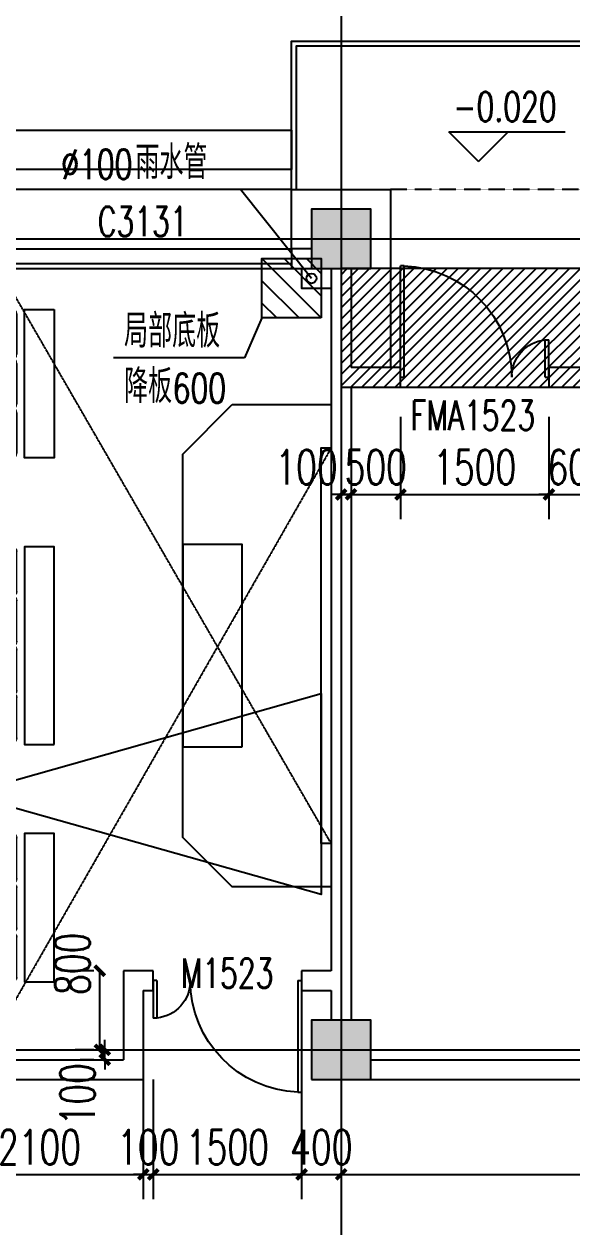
# Model space of a CAD drawing. Header units: millimetres. Extents: x 0 to 118900, y 0 to 84100.
# Drawn here: x 50492 to 56031, y 65599 to 77762 of the extents above; entities that cross this region are included whole.
import ezdxf

# ---------------------------------------------------------------- set-up
doc = ezdxf.new("R2010")
doc.units = ezdxf.units.MM
for name, pattern in [('DASH', [0.35, 0.25, -0.1]), ('DASHED2', [0.375, 0.25, -0.125]), ('DOTE', [2.42, 2, -0.2, 0.02, -0.2])]:
    doc.linetypes.add(name, pattern=pattern)
for name, color, linetype in [('COLUMN', 2, 'Continuous'), ('DIM_ELEV', 3, 'Continuous'), ('DIM_LEAD', 3, 'Continuous'), ('DOOR', 4, 'Continuous'), ('DOOR_FIRE_TEXT', 7, 'Continuous'), ('DOTE', 1, 'DOTE'), ('EVTR', 6, 'Continuous'), ('FACADE OUTER SKIN', 6, 'Continuous'), ('FUR', 36, 'Continuous'), ('PUB_DIM', 3, 'Continuous'), ('PUB_HATCH', 8, 'Continuous'), ('PUB_TEXT', 7, 'Continuous'), ('SEE', 5, 'Continuous'), ('STAIR', 201, 'Continuous'), ('STRUCTURE-BEAM', 143, 'Continuous'), ('SURFACE', 6, 'Continuous'), ('WALL', 2, 'Continuous'), ('WINDOW', 4, 'Continuous'), ('WINDOW_TEXT', 7, 'Continuous'), ('排水', 7, 'Continuous')]:
    doc.layers.add(name, color=color, linetype=linetype)
doc.styles.add('_TCH_DIM', font='SIMPLEX', dxfattribs={"bigfont": 'GBCBIG'})
doc.styles.add('_TCH_WINDOW', font='SIMPLEX', dxfattribs={"height": 3.5, "bigfont": 'GBCBIG'})
doc.styles.add('DIM_FONT', font='SIMPLEX', dxfattribs={"width": 0.7, "bigfont": 'GBCBIG'})
doc.dimstyles.new('_TCH_ARCH&&100', dxfattribs={"dimtxt": 350, "dimasz": 100, "dimexe": 250, "dimexo": 300, "dimgap": 100, "dimtad": 1, "dimdec": 0, "dimzin": 0, "dimdsep": 46, "dimtxsty": 'DIM_FONT', "dimblk": 'ARCHTICK', "dimcen": 0.09, "dimclrt": 7, "dimazin": 2, "dimtfac": 1, "dimtdec": 0, "dimtix": 1, "dimtmove": 2, "dimatfit": 3, "dimldrblk": 'ARCHTICK', "dimfxl": 1, "dimtolj": 1, "dimtzin": 0, "dimarcsym": 0})

# ---------------------------------------------------------------- blocks, each defined once
blk = doc.blocks.new('WATER PIPE 05')
at = {"layer": 'EVTR', "ltscale": 20}
blk.add_circle((544414, 872451), 50, dxfattribs=at)
at = {"layer": 'SURFACE', "ltscale": 20}
blk.add_lwpolyline([(544314, 872551), (544314, 872351), (544614, 872351)], dxfattribs=at)
blk = doc.blocks.new('AXIS-NET-07')
at = {"layer": 'DOTE'}
for p, q in [((760744, 1612362.8), (760744, 1540152.8)), ((716444, 1609852.8), (796044, 1609852.8)), ((716444, 1601652.8), (796044, 1601652.8))]:
    blk.add_line(p, q, dxfattribs=at)
blk = doc.blocks.new('A$C2A1F14C1')
for p, q in [((39, 209), (117, 209)), ((137, 228), (351, 228)), ((0, -170), (0, 170)), ((351, 189), (137, 189)), ((137, -189), (351, -189)), ((39, -209), (117, -209)), ((351, -228), (137, -228))]:
    blk.add_line(p, q)
for centre, radius, start, end in [((39, 170), 39, 90, 180), ((137, 209), 19.5, 90, 270), ((351, 209), 19.5, 270, 90), ((381, 178), 21.9, 31.8908, 201.2393), ((-116, 0), 506, 340.4246, 19.5754), ((68, 0), 382, 330.2912, 29.7088), ((39, -170), 39, 180, 270), ((137, -209), 19.5, 90, 270), ((351, -209), 19.5, 270, 90), ((381, -178), 21.9, 158.7607, 328.1092)]:
    blk.add_arc(centre, radius, start, end)
blk = doc.blocks.new('80 SEATS')
at = {"layer": 'FUR'}
for points in [[(1068065, 1663756), (1068065, 1662256), (1067765, 1662256), (1067765, 1663756), (1068065, 1663756)], [(1069015, 1663756), (1069015, 1662256), (1068715, 1662256), (1068715, 1663756), (1069015, 1663756)], [(1069965, 1663756), (1069965, 1662256), (1069665, 1662256), (1069665, 1663756), (1069965, 1663756)], [(1070915, 1663756), (1070915, 1662256), (1070615, 1662256), (1070615, 1663756), (1070915, 1663756)], [(1071865, 1663756), (1071865, 1662256), (1071565, 1662256), (1071565, 1663756), (1071865, 1663756)], [(1072815, 1663756), (1072815, 1662256), (1072515, 1662256), (1072515, 1663756), (1072815, 1663756)], [(1073765, 1663756), (1073765, 1662256), (1073465, 1662256), (1073465, 1663756), (1073765, 1663756)], [(1074715, 1663756), (1074715, 1662256), (1074415, 1662256), (1074415, 1663756), (1074715, 1663756)], [(1075665, 1663756), (1075665, 1662256), (1075365, 1662256), (1075365, 1663756), (1075665, 1663756)], [(1069015, 1659356), (1069015, 1661356), (1068715, 1661356), (1068715, 1659356), (1069015, 1659356)], [(1069965, 1659356), (1069965, 1661356), (1069665, 1661356), (1069665, 1659356), (1069965, 1659356)], [(1070915, 1659356), (1070915, 1661356), (1070615, 1661356), (1070615, 1659356), (1070915, 1659356)], [(1071865, 1659356), (1071865, 1661356), (1071565, 1661356), (1071565, 1659356), (1071865, 1659356)], [(1072815, 1659356), (1072815, 1661356), (1072515, 1661356), (1072515, 1659356), (1072815, 1659356)], [(1073765, 1659356), (1073765, 1661356), (1073465, 1661356), (1073465, 1659356), (1073765, 1659356)], [(1074715, 1659356), (1074715, 1661356), (1074415, 1661356), (1074415, 1659356), (1074715, 1659356)], [(1075665, 1659356), (1075665, 1661356), (1075365, 1661356), (1075365, 1659356), (1075665, 1659356)], [(1077565, 1659332), (1077565, 1661379), (1076965, 1661379), (1076965, 1659332), (1077565, 1659332)], [(1069015, 1657456), (1069015, 1658456), (1068715, 1658456), (1068715, 1657456), (1069015, 1657456)], [(1069965, 1656956), (1069965, 1658456), (1069665, 1658456), (1069665, 1656956), (1069965, 1656956)], [(1070915, 1656956), (1070915, 1658456), (1070615, 1658456), (1070615, 1656956), (1070915, 1656956)], [(1071865, 1656956), (1071865, 1658456), (1071565, 1658456), (1071565, 1656956), (1071865, 1656956)], [(1072815, 1656956), (1072815, 1658456), (1072515, 1658456), (1072515, 1656956), (1072815, 1656956)], [(1073765, 1656956), (1073765, 1658456), (1073465, 1658456), (1073465, 1656956), (1073765, 1656956)], [(1074715, 1656956), (1074715, 1658456), (1074415, 1658456), (1074415, 1656956), (1074715, 1656956)], [(1075665, 1656956), (1075665, 1658456), (1075365, 1658456), (1075365, 1656956), (1075665, 1656956)]]:
    blk.add_lwpolyline(points, dxfattribs=at)
for points in [[(1077465, 1662794), (1078465, 1662794), (1078465, 1657917), (1077465, 1657917), (1076965, 1658417), (1076965, 1662294)], [(1078365, 1658356), (1078365, 1662356), (1078465, 1662356), (1078465, 1658356)]]:
    blk.add_lwpolyline(points, close=True, dxfattribs=at)
at = {"layer": 'SEE', "linetype": 'DASH'}
for p, q in [((1078465, 1658356), (1075117, 1664156)), ((1078465, 1662356), (1074976, 1656256))]:
    blk.add_line(p, q, dxfattribs=at)
at = {"layer": 'SEE'}
blk.add_lwpolyline([(1074765, 1658856), (1074765, 1658706), (1074365, 1658706), (1074365, 1659006), (1074765, 1659006), (1074765, 1658856), (1078365, 1659871), (1078365, 1657840)], close=True, dxfattribs=at)
at = {"layer": 'FUR', "extrusion": (0, 0, -1), "xscale": -1.198432564735413, "yscale": 1.198432445181377, "zscale": -1.198432564735413, "rotation": 180}
for p in [(-1067685, 1663506), (-1068635, 1663506), (-1069585, 1663506), (-1070535, 1663506), (-1071485, 1663506), (-1072435, 1663506), (-1073385, 1663506), (-1074335, 1663506), (-1075285, 1663506), (-1067685, 1663006), (-1068635, 1663006), (-1069585, 1663006), (-1070535, 1663006), (-1071485, 1663006), (-1072435, 1663006), (-1073385, 1663006), (-1074335, 1663006), (-1075285, 1663006), (-1067685, 1662506), (-1068635, 1662506), (-1069585, 1662506), (-1070535, 1662506), (-1071485, 1662506), (-1072435, 1662506), (-1073385, 1662506), (-1074335, 1662506), (-1075285, 1662506)]:
    blk.add_blockref('A$C2A1F14C1', p, dxfattribs=at)
at = {"layer": 'FUR', "xscale": -1.198432564735413, "yscale": 1.198432445181377, "zscale": 1.198432564735413}
for p in [(1068635, 1661106), (1069585, 1661106), (1070535, 1661106), (1071485, 1661106), (1072435, 1661106), (1073385, 1661106), (1074335, 1661106), (1075285, 1661106), (1068635, 1660606), (1069585, 1660606), (1070535, 1660606), (1071485, 1660606), (1072435, 1660606), (1073385, 1660606), (1074335, 1660606), (1075285, 1660606), (1068635, 1660106), (1069585, 1660106), (1070535, 1660106), (1071485, 1660106), (1072435, 1660106), (1073385, 1660106), (1074335, 1660106), (1075285, 1660106), (1068635, 1659629), (1069585, 1659629), (1070535, 1659629), (1071485, 1659629), (1072435, 1659629), (1073385, 1659629), (1074335, 1659629), (1075285, 1659629), (1068635, 1658206), (1069585, 1658206), (1070535, 1658206), (1071485, 1658206), (1072435, 1658206), (1073385, 1658206), (1074335, 1658206), (1075285, 1658206), (1068635, 1657706), (1069585, 1657706), (1070535, 1657706), (1071485, 1657706), (1072435, 1657706), (1073385, 1657706), (1074335, 1657706), (1075285, 1657706), (1069585, 1657206), (1070535, 1657206), (1071485, 1657206), (1072435, 1657206), (1073385, 1657206), (1074335, 1657206), (1075285, 1657206)]:
    blk.add_blockref('A$C2A1F14C1', p, dxfattribs=at)
blk = doc.blocks.new('_FZH')
blk.add_lwpolyline([(-0.5, -0.5), (0.5, -0.5), (0.5, 0.5), (-0.5, 0.5)], close=True)
at = {"layer": 'PUB_HATCH'}
blk.add_solid([(-0.5, -0.5), (0.5, -0.5), (-0.5, 0.5), (0.5, 0.5)], dxfattribs=at)
blk = doc.blocks.new('$WINLIB2D$00000004')
at = {"color": 0}
for points in [[(-0.5, 0.5), (-0.5, -0.5)], [(-0.5, 0.5), (0.5, 0.5)], [(0.5, -0.5), (0.5, 0.5)], [(-0.5, 0.2406), (0.5, 0.2406)], [(-0.5, -0.5), (0.5, -0.5)]]:
    blk.add_lwpolyline(points, dxfattribs=at)
blk = doc.blocks.new('$DorLib2D$00000225')
at = {"color": 0}
for p, q in [((0.475, -0.0014), (0.475, 0.7521)), ((0.475, 0.7521), (0.5, 0.7521)), ((0.5, -0.0014), (0.5, 0.7521)), ((-0.5, 0), (-0.5, 0.252)), ((-0.475, 0.252), (-0.5, 0.252)), ((-0.475, 0), (-0.475, 0.252)), ((-0.475, 0), (-0.5, 0)), ((0.475, -0.0014), (0.5, -0.0014))]:
    blk.add_line(p, q, dxfattribs=at)
for centre, radius, start, end in [((0.5046, -0.0019), 0.7546, 92.24927, 179.72377), ((-0.5008, 0.0026), 0.2508, 359.78987, 84.09744)]:
    blk.add_arc(centre, radius, start, end, dxfattribs=at)
blk = doc.blocks.new('_ArchTick')
at = {"color": 0, "linetype": 'ByBlock', "const_width": 0.4}
blk.add_lwpolyline([(-0.5, -0.5), (0.5, 0.5)], dxfattribs=at)
blk = doc.blocks.new('*D530')
at = {"layer": 'Defpoints', "color": 0, "transparency": 16777216}
for p in [(53698, 74090), (53798, 74090), (53798, 73006)]:
    blk.add_point(p, dxfattribs=at)
at = {"layer": 'PUB_DIM', "color": 0, "lineweight": -2, "transparency": 16777216}
for p, q in [((53698, 73790), (53698, 72756)), ((53798, 73790), (53798, 72756)), ((53698, 73006), (53598, 73006)), ((53698, 73006), (53798, 73006)), ((53798, 73006), (53898, 73006))]:
    blk.add_line(p, q, dxfattribs=at)
at = {"layer": 'PUB_DIM', "color": 0, "lineweight": -2, "transparency": 16777216, "xscale": 100, "yscale": 100, "zscale": 100}
blk.add_blockref('_ArchTick', (53698, 73006), dxfattribs=at)
at = {"layer": 'PUB_DIM', "color": 0, "lineweight": -2, "transparency": 16777216, "xscale": 100, "yscale": 100, "zscale": 100, "rotation": 180}
blk.add_blockref('_ArchTick', (53798, 73006), dxfattribs=at)
at = {"layer": 'PUB_DIM', "color": 7, "transparency": 16777216, "insert": (53348, 73281), "char_height": 350, "attachment_point": 5, "style": 'DIM_FONT'}
blk.add_mtext('\\A1;100', dxfattribs=at)
blk = doc.blocks.new('*D531')
at = {"layer": 'Defpoints', "color": 0, "transparency": 16777216}
for p in [(53798, 74090), (54298, 74090), (54298, 73006)]:
    blk.add_point(p, dxfattribs=at)
at = {"layer": 'PUB_DIM', "color": 0, "lineweight": -2, "transparency": 16777216}
for p, q in [((53798, 73790), (53798, 72756)), ((54298, 73790), (54298, 72756)), ((53798, 73006), (53698, 73006)), ((53798, 73006), (54298, 73006)), ((54298, 73006), (54398, 73006))]:
    blk.add_line(p, q, dxfattribs=at)
at = {"layer": 'PUB_DIM', "color": 0, "lineweight": -2, "transparency": 16777216, "xscale": 100, "yscale": 100, "zscale": 100}
blk.add_blockref('_ArchTick', (53798, 73006), dxfattribs=at)
at = {"layer": 'PUB_DIM', "color": 0, "lineweight": -2, "transparency": 16777216, "xscale": 100, "yscale": 100, "zscale": 100, "rotation": 180}
blk.add_blockref('_ArchTick', (54298, 73006), dxfattribs=at)
at = {"layer": 'PUB_DIM', "color": 7, "transparency": 16777216, "insert": (54048, 73281), "char_height": 350, "attachment_point": 5, "style": 'DIM_FONT'}
blk.add_mtext('\\A1;500', dxfattribs=at)
blk = doc.blocks.new('*D532')
at = {"layer": 'Defpoints', "color": 0, "transparency": 16777216}
for p in [(54298, 74090), (55798, 74090), (55798, 73006)]:
    blk.add_point(p, dxfattribs=at)
at = {"layer": 'PUB_DIM', "color": 0, "lineweight": -2, "transparency": 16777216}
for p, q in [((54298, 73790), (54298, 72756)), ((55798, 73790), (55798, 72756)), ((54298, 73006), (55798, 73006))]:
    blk.add_line(p, q, dxfattribs=at)
at = {"layer": 'PUB_DIM', "color": 0, "lineweight": -2, "transparency": 16777216, "xscale": 100, "yscale": 100, "zscale": 100, "rotation": 180}
blk.add_blockref('_ArchTick', (54298, 73006), dxfattribs=at)
at = {"layer": 'PUB_DIM', "color": 0, "lineweight": -2, "transparency": 16777216, "xscale": 100, "yscale": 100, "zscale": 100}
blk.add_blockref('_ArchTick', (55798, 73006), dxfattribs=at)
at = {"layer": 'PUB_DIM', "color": 7, "transparency": 16777216, "insert": (55048, 73281), "char_height": 350, "attachment_point": 5, "style": 'DIM_FONT'}
blk.add_mtext('\\A1;1500', dxfattribs=at)
blk = doc.blocks.new('*D533')
at = {"layer": 'Defpoints', "color": 0, "transparency": 16777216}
for p in [(55798, 74090), (56398, 74090), (56398, 73006)]:
    blk.add_point(p, dxfattribs=at)
at = {"layer": 'PUB_DIM', "color": 0, "lineweight": -2, "transparency": 16777216}
for p, q in [((55798, 73790), (55798, 72756)), ((56398, 73790), (56398, 72756)), ((55798, 73006), (55698, 73006)), ((55798, 73006), (56398, 73006)), ((56398, 73006), (56498, 73006))]:
    blk.add_line(p, q, dxfattribs=at)
at = {"layer": 'PUB_DIM', "color": 0, "lineweight": -2, "transparency": 16777216, "xscale": 100, "yscale": 100, "zscale": 100}
blk.add_blockref('_ArchTick', (55798, 73006), dxfattribs=at)
at = {"layer": 'PUB_DIM', "color": 0, "lineweight": -2, "transparency": 16777216, "xscale": 100, "yscale": 100, "zscale": 100, "rotation": 180}
blk.add_blockref('_ArchTick', (56398, 73006), dxfattribs=at)
at = {"layer": 'PUB_DIM', "color": 7, "transparency": 16777216, "insert": (56098, 73281), "char_height": 350, "attachment_point": 5, "style": 'DIM_FONT'}
blk.add_mtext('\\A1;600', dxfattribs=at)
blk = doc.blocks.new('*D139')
at = {"layer": 'Defpoints', "color": 0, "transparency": 16777216}
for p in [(51258, 68190), (51498, 68190), (51498, 67390)]:
    blk.add_point(p, dxfattribs=at)
at = {"layer": 'PUB_DIM', "color": 0, "lineweight": -2, "transparency": 16777216}
for p, q in [((51198, 68190), (51008, 68190)), ((51258, 67390), (51258, 68190)), ((51198, 67390), (51008, 67390))]:
    blk.add_line(p, q, dxfattribs=at)
at = {"layer": 'PUB_DIM', "color": 0, "lineweight": -2, "transparency": 16777216, "xscale": 100, "yscale": 100, "zscale": 100}
for p, rotation in [((51258, 68190), 90), ((51258, 67390), 270)]:
    blk.add_blockref('_ArchTick', p, dxfattribs=dict(at, rotation=rotation))
at = {"layer": 'PUB_DIM', "color": 7, "transparency": 16777216, "insert": (50983, 68260), "char_height": 350, "attachment_point": 5, "rotation": 90, "style": 'DIM_FONT'}
blk.add_mtext('\\A1;800', dxfattribs=at)
blk = doc.blocks.new('*D140')
at = {"layer": 'Defpoints', "color": 0, "transparency": 16777216}
for p in [(51308, 67390), (51498, 67390), (51498, 67290)]:
    blk.add_point(p, dxfattribs=at)
at = {"layer": 'PUB_DIM', "color": 0, "lineweight": -2, "transparency": 16777216}
for p, q in [((51198, 67390), (51058, 67390)), ((51308, 67390), (51308, 67490)), ((51308, 67290), (51308, 67390)), ((51198, 67290), (51058, 67290)), ((51308, 67290), (51308, 67190))]:
    blk.add_line(p, q, dxfattribs=at)
at = {"layer": 'PUB_DIM', "color": 0, "lineweight": -2, "transparency": 16777216, "xscale": 100, "yscale": 100, "zscale": 100}
for p, rotation in [((51308, 67390), 270), ((51308, 67290), 90)]:
    blk.add_blockref('_ArchTick', p, dxfattribs=dict(at, rotation=rotation))
at = {"layer": 'PUB_DIM', "color": 7, "transparency": 16777216, "insert": (51033, 66940), "char_height": 350, "attachment_point": 5, "rotation": 90, "style": 'DIM_FONT'}
blk.add_mtext('\\A1;100', dxfattribs=at)
blk = doc.blocks.new('*D663')
at = {"layer": 'Defpoints', "color": 0, "transparency": 16777216}
for p in [(49598, 67390), (51698, 67390), (51698, 66131)]:
    blk.add_point(p, dxfattribs=at)
at = {"layer": 'PUB_DIM', "color": 0, "lineweight": -2, "transparency": 16777216}
for p, q in [((49598, 67090), (49598, 65881)), ((51698, 67090), (51698, 65881)), ((49598, 66131), (51698, 66131))]:
    blk.add_line(p, q, dxfattribs=at)
at = {"layer": 'PUB_DIM', "color": 0, "lineweight": -2, "transparency": 16777216, "xscale": 100, "yscale": 100, "zscale": 100, "rotation": 180}
blk.add_blockref('_ArchTick', (49598, 66131), dxfattribs=at)
at = {"layer": 'PUB_DIM', "color": 0, "lineweight": -2, "transparency": 16777216, "xscale": 100, "yscale": 100, "zscale": 100}
blk.add_blockref('_ArchTick', (51698, 66131), dxfattribs=at)
at = {"layer": 'PUB_DIM', "color": 7, "transparency": 16777216, "insert": (50648, 66406), "char_height": 350, "attachment_point": 5, "style": 'DIM_FONT'}
blk.add_mtext('\\A1;2100', dxfattribs=at)
blk = doc.blocks.new('*D664')
at = {"layer": 'Defpoints', "color": 0, "transparency": 16777216}
for p in [(51698, 67390), (51798, 67390), (51798, 66131)]:
    blk.add_point(p, dxfattribs=at)
at = {"layer": 'PUB_DIM', "color": 0, "lineweight": -2, "transparency": 16777216}
for p, q in [((51698, 67090), (51698, 65881)), ((51798, 67090), (51798, 65881)), ((51698, 66131), (51598, 66131)), ((51698, 66131), (51798, 66131)), ((51798, 66131), (51898, 66131))]:
    blk.add_line(p, q, dxfattribs=at)
at = {"layer": 'PUB_DIM', "color": 0, "lineweight": -2, "transparency": 16777216, "xscale": 100, "yscale": 100, "zscale": 100}
blk.add_blockref('_ArchTick', (51698, 66131), dxfattribs=at)
at = {"layer": 'PUB_DIM', "color": 0, "lineweight": -2, "transparency": 16777216, "xscale": 100, "yscale": 100, "zscale": 100, "rotation": 180}
blk.add_blockref('_ArchTick', (51798, 66131), dxfattribs=at)
at = {"layer": 'PUB_DIM', "color": 7, "transparency": 16777216, "insert": (51748, 66406), "char_height": 350, "attachment_point": 5, "style": 'DIM_FONT'}
blk.add_mtext('\\A1;100', dxfattribs=at)
blk = doc.blocks.new('*D665')
at = {"layer": 'Defpoints', "color": 0, "transparency": 16777216}
for p in [(51798, 67390), (53298, 67390), (53298, 66131)]:
    blk.add_point(p, dxfattribs=at)
at = {"layer": 'PUB_DIM', "color": 0, "lineweight": -2, "transparency": 16777216}
for p, q in [((51798, 67090), (51798, 65881)), ((53298, 67090), (53298, 65881)), ((51798, 66131), (53298, 66131))]:
    blk.add_line(p, q, dxfattribs=at)
at = {"layer": 'PUB_DIM', "color": 0, "lineweight": -2, "transparency": 16777216, "xscale": 100, "yscale": 100, "zscale": 100, "rotation": 180}
blk.add_blockref('_ArchTick', (51798, 66131), dxfattribs=at)
at = {"layer": 'PUB_DIM', "color": 0, "lineweight": -2, "transparency": 16777216, "xscale": 100, "yscale": 100, "zscale": 100}
blk.add_blockref('_ArchTick', (53298, 66131), dxfattribs=at)
at = {"layer": 'PUB_DIM', "color": 7, "transparency": 16777216, "insert": (52548, 66406), "char_height": 350, "attachment_point": 5, "style": 'DIM_FONT'}
blk.add_mtext('\\A1;1500', dxfattribs=at)
blk = doc.blocks.new('*D666')
at = {"layer": 'Defpoints', "color": 0, "transparency": 16777216}
for p in [(53298, 67390), (53698, 67390), (53698, 66131)]:
    blk.add_point(p, dxfattribs=at)
at = {"layer": 'PUB_DIM', "color": 0, "lineweight": -2, "transparency": 16777216}
for p, q in [((53298, 67090), (53298, 65881)), ((53698, 67090), (53698, 65881)), ((53298, 66131), (53198, 66131)), ((53298, 66131), (53698, 66131)), ((53698, 66131), (53798, 66131))]:
    blk.add_line(p, q, dxfattribs=at)
at = {"layer": 'PUB_DIM', "color": 0, "lineweight": -2, "transparency": 16777216, "xscale": 100, "yscale": 100, "zscale": 100}
blk.add_blockref('_ArchTick', (53298, 66131), dxfattribs=at)
at = {"layer": 'PUB_DIM', "color": 0, "lineweight": -2, "transparency": 16777216, "xscale": 100, "yscale": 100, "zscale": 100, "rotation": 180}
blk.add_blockref('_ArchTick', (53698, 66131), dxfattribs=at)
at = {"layer": 'PUB_DIM', "color": 7, "transparency": 16777216, "insert": (53498, 66406), "char_height": 350, "attachment_point": 5, "style": 'DIM_FONT'}
blk.add_mtext('\\A1;400', dxfattribs=at)
blk = doc.blocks.new('*D667')
at = {"layer": 'Defpoints', "color": 0, "transparency": 16777216}
for p in [(53698, 67390), (60098, 67390), (60098, 66131)]:
    blk.add_point(p, dxfattribs=at)
at = {"layer": 'PUB_DIM', "color": 0, "lineweight": -2, "transparency": 16777216}
for p, q in [((53698, 67090), (53698, 65881)), ((60098, 67090), (60098, 65881)), ((53698, 66131), (60098, 66131))]:
    blk.add_line(p, q, dxfattribs=at)
at = {"layer": 'PUB_DIM', "color": 0, "lineweight": -2, "transparency": 16777216, "xscale": 100, "yscale": 100, "zscale": 100, "rotation": 180}
blk.add_blockref('_ArchTick', (53698, 66131), dxfattribs=at)
at = {"layer": 'PUB_DIM', "color": 0, "lineweight": -2, "transparency": 16777216, "xscale": 100, "yscale": 100, "zscale": 100}
blk.add_blockref('_ArchTick', (60098, 66131), dxfattribs=at)
at = {"layer": 'PUB_DIM', "color": 7, "transparency": 16777216, "insert": (56898, 66406), "char_height": 350, "attachment_point": 5, "style": 'DIM_FONT'}
blk.add_mtext('\\A1;6400', dxfattribs=at)

msp = doc.modelspace()

# ---------------------------------------------------------------- hatches: boundary and pattern name
at = {"layer": 'STAIR'}
h = msp.add_hatch(dxfattribs=at)
h.set_pattern_fill('ANSI31', color=256, scale=100, style=0)
h.set_pattern_definition([(135, (53497.56, 74789.89), (112.253, 112.253), [])])
h.paths.add_polyline_path([(53497.6, 74789.9), (52897.6, 74789.9), (52897.6, 75389.9), (53497.6, 75389.9)])
at = {"layer": 'STRUCTURE-BEAM', "ltscale": 20}
h = msp.add_hatch(dxfattribs=at)
h.set_pattern_fill('ANSI31', color=256, scale=50, style=0)
h.set_pattern_definition([(45, (-707046.45, -1534262.94), (-56.1266008, 56.1266008), [])])
h.paths.add_polyline_path([(61897.6, 75289.9), (53697.6, 75289.9), (53697.6, 74089.9), (61897.6, 74089.9)])

# ---------------------------------------------------------------- linework, layer by layer
at = {"layer": 'DIM_ELEV'}
for p, q in [((55087.2, 76372.6), (54787.2, 76672.6)), ((54787.2, 76672.6), (55962.4, 76672.6)), ((55087.2, 76372.6), (55387.2, 76672.6))]:
    msp.add_line(p, q, dxfattribs=at)
at = {"layer": 'DIM_LEAD'}
for p, q in [((52682, 76089.9), (50763, 76089.9)), ((53397.6, 75189.9), (52682, 76089.9)), ((52897.6, 74789.9), (52719.7, 74385.3)), ((52719.7, 74385.3), (51397.9, 74385.3))]:
    msp.add_line(p, q, dxfattribs=at)
at = {"layer": 'FACADE OUTER SKIN', "ltscale": 20}
msp.add_lwpolyline([(53197.6, 75489.9), (53197.6, 76089.9), (54197.6, 76089.9), (54197.6, 74289.9)], dxfattribs=at)
at = {"layer": 'SEE', "ltscale": 20}
msp.add_lwpolyline([(53197.6, 76089.9), (29597.3, 76089.9)], dxfattribs=at)
at = {"layer": 'STAIR'}
for points in [[(53197.6, 76089.9), (53197.6, 77589.9), (58297.6, 77589.9)], [(53247.6, 76089.9), (53247.6, 77539.9), (58297.6, 77539.9)]]:
    msp.add_lwpolyline(points, dxfattribs=at)
at = {"layer": 'STAIR', "linetype": 'DASHED2'}
msp.add_lwpolyline([(57297.6, 76089.9), (54197.6, 76089.9)], dxfattribs=at)
at = {"layer": 'STAIR'}
msp.add_lwpolyline([(53497.6, 74789.9), (52897.6, 74789.9), (52897.6, 75389.9), (53497.6, 75389.9)], close=True, dxfattribs=at)
at = {"layer": 'STRUCTURE-BEAM', "ltscale": 20}
msp.add_lwpolyline([(61897.6, 75289.9), (53697.6, 75289.9), (53697.6, 74089.9), (61897.6, 74089.9)], close=True, dxfattribs=at)
at = {"layer": 'WALL'}
for p, q in [((53397.6, 75489.9), (53197.6, 75489.9)), ((53197.6, 75489.9), (53197.6, 75289.9)), ((53197.6, 75289.9), (53397.6, 75289.9)), ((53597.6, 75289.9), (53597.6, 74389.9)), ((53797.6, 75289.9), (53797.6, 74289.9)), ((53597.6, 74389.9), (53597.6, 68189.9)), ((54297.6, 74289.9), (53797.6, 74289.9)), ((54297.6, 74089.9), (54297.6, 74289.9)), ((56397.6, 74289.9), (55797.6, 74289.9)), ((55797.6, 74289.9), (55797.6, 74089.9)), ((53797.6, 74089.9), (54297.6, 74089.9)), ((53797.6, 74089.9), (53797.6, 68089.9)), ((55797.6, 74089.9), (56497.6, 74089.9)), ((51797.6, 68189.9), (51497.6, 68189.9)), ((51497.6, 68189.9), (51497.6, 67289.9)), ((51797.6, 67989.9), (51797.6, 68189.9)), ((53597.6, 68189.9), (53297.6, 68189.9)), ((53297.6, 68189.9), (53297.6, 67989.9)), ((51697.6, 67989.9), (51797.6, 67989.9)), ((51697.6, 67989.9), (51697.6, 67089.9)), ((53297.6, 67989.9), (53597.6, 67989.9)), ((53597.6, 67989.9), (53597.6, 67689.9)), ((53797.6, 68089.9), (53797.6, 67689.9)), ((45797.6, 67289.9), (51497.6, 67289.9)), ((53997.6, 67289.9), (59897.6, 67289.9)), ((45797.6, 67089.9), (51697.6, 67089.9)), ((53997.6, 67089.9), (60097.6, 67089.9))]:
    msp.add_line(p, q, dxfattribs=at)
at = {"layer": '排水'}
msp.add_lwpolyline([(33797.6, 76689.9), (53197.6, 76689.9), (53197.6, 76289.9), (33797.6, 76289.9)], close=True, dxfattribs=at)

# ---------------------------------------------------------------- block references
at = {"layer": 'COLUMN', "xscale": 600, "yscale": 600, "zscale": 600}
for p in [(53697.6, 75589.9), (53697.6, 67389.9)]:
    msp.add_blockref('_FZH', p, dxfattribs=at)
at = {"layer": 'DOOR'}
ref = msp.add_blockref('$DorLib2D$00000225', (55047.6, 74189.9), dxfattribs=dict(at, xscale=1500, yscale=-1500, zscale=200, rotation=180))
ref.add_attrib('A', 'FMA1523', (54399.3, 73656.5), dxfattribs={"layer": 'DOOR_FIRE_TEXT', "ltscale": 20, "height": 297.5, "style": '_TCH_WINDOW', "width": 0.705882})
ref = msp.add_blockref('$DorLib2D$00000225', (52547.6, 68089.9), dxfattribs=dict(at, xscale=-1500, yscale=1500, zscale=-1500, rotation=180))
ref.add_attrib('A', 'M1523', (52077.6, 68016.1), dxfattribs={"layer": 'WINDOW_TEXT', "ltscale": 20, "height": 297.5, "style": '_TCH_WINDOW', "width": 0.705882})
at = {"layer": 'DOTE'}
msp.add_blockref('AXIS-NET-07', (-707046.5, -1534262.9), dxfattribs=at)
at = {"layer": 'SEE'}
msp.add_blockref('80 SEATS', (-1024867.7, -1588879.6), dxfattribs=at)
at = {"layer": 'SURFACE'}
msp.add_blockref('WATER PIPE 05', (-491016, -797261.1), dxfattribs=at)
at = {"layer": 'WINDOW'}
ref = msp.add_blockref('$WINLIB2D$00000004', (51647.6, 75389.9), dxfattribs=dict(at, xscale=-3100, yscale=200, zscale=-3100, rotation=180))
ref.add_attrib('A', 'C3131', (51237.6, 75616.1), dxfattribs={"layer": 'WINDOW_TEXT', "ltscale": 20, "height": 297.5, "style": '_TCH_WINDOW', "width": 0.705882})

# ---------------------------------------------------------------- texts
at = {"layer": 'PUB_TEXT', "style": '_TCH_DIM', "width": 0.705882}
for s, p in [('-0.020', (54832.4, 76777.6)), ('%%c100', (50868, 76194.9)), ('600', (51994.4, 73930.3))]:
    msp.add_text(s, height=297.5, dxfattribs=at).set_placement(p)
at = {"layer": 'PUB_TEXT', "style": '_TCH_DIM'}
for s, p in [('雨水管', (51618, 76194.9)), ('局部底板', (51502.9, 74490.3)), ('降板', (51502.9, 73930.3))]:
    msp.add_text(s, height=337.59, dxfattribs=at).set_placement(p)

# ---------------------------------------------------------------- dimensions: what is measured, and where the dimension line sits
at = {"layer": 'PUB_DIM'}
for base, p1, p2, angle, picture, middle in [((53797.6, 73005.9), (53697.6, 74089.9), (53797.6, 74089.9), 360, '*D530', (53347.6, 73280.9)), ((51257.5, 68189.9), (51497.6, 67389.9), (51497.6, 68189.9), 90, '*D139', (50982.5, 68259.9)), ((51307.5, 67389.9), (51497.6, 67289.9), (51497.6, 67389.9), 90, '*D140', (51032.5, 66939.9))]:
    dim = msp.add_linear_dim(base=base, p1=p1, p2=p2, angle=angle, dimstyle='_TCH_ARCH&&100', dxfattribs=at)
    dim.commit()
    dim.dimension.update_dxf_attribs({"geometry": picture, "text_midpoint": middle, "dimtype": 161})
for p1, p2, distance, picture, middle in [((53797.6, 74089.9), (54297.6, 74089.9), -1084, '*D531', (54047.6, 73280.9)), ((54297.6, 74089.9), (55797.6, 74089.9), -1084, '*D532', (55047.6, 73280.9)), ((55797.6, 74089.9), (56397.6, 74089.9), -1084, '*D533', (56097.6, 73280.9)), ((49597.6, 67389.9), (51697.6, 67389.9), -1259.3, '*D663', (50647.6, 66405.5)), ((51697.6, 67389.9), (51797.6, 67389.9), -1259.3, '*D664', (51747.6, 66405.5)), ((51797.6, 67389.9), (53297.6, 67389.9), -1259.3, '*D665', (52547.6, 66405.5)), ((53297.6, 67389.9), (53697.6, 67389.9), -1259.3, '*D666', (53497.6, 66405.5)), ((53697.6, 67389.9), (60097.6, 67389.9), -1259.3, '*D667', (56897.6, 66405.5))]:
    dim = msp.add_aligned_dim(p1=p1, p2=p2, distance=distance, dimstyle='_TCH_ARCH&&100', dxfattribs=at)
    dim.commit()
    dim.dimension.update_dxf_attribs({"geometry": picture, "text_midpoint": middle})

doc.saveas('drawing.dxf')
